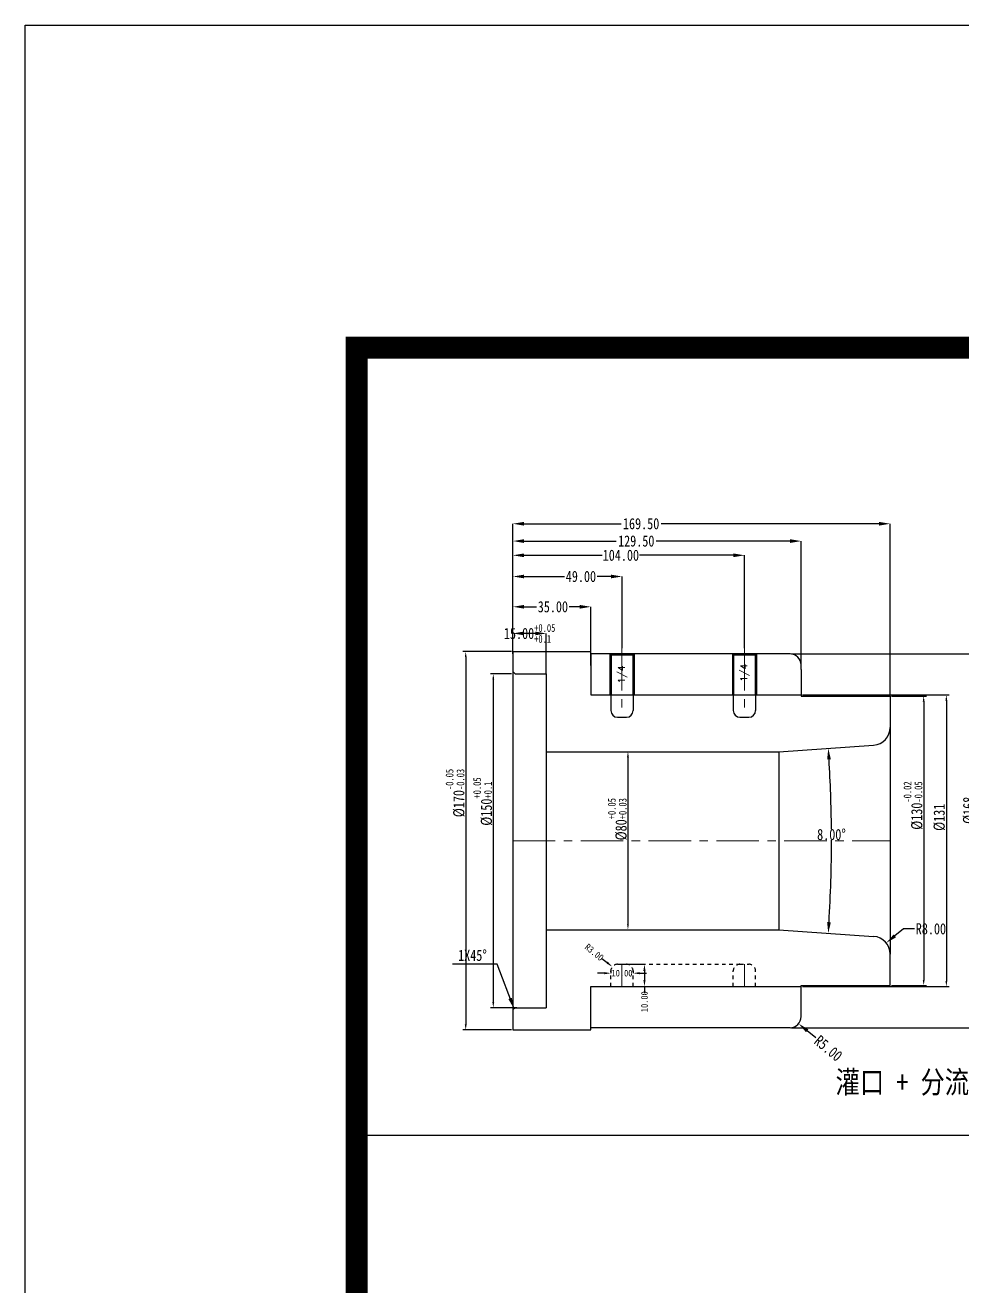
# Model space of a CAD drawing. Header units: millimetres. Extents: x -1952 to 2045, y -2724 to -1591.
# Drawn here: x -1952 to -1531, y -2157 to -1591 of the extents above; entities that cross this region are included whole.
import ezdxf
from ezdxf.enums import TextEntityAlignment as Align

# ---------------------------------------------------------------- set-up
doc = ezdxf.new("R2010")
doc.units = ezdxf.units.MM
doc.header["$LTSCALE"] = 16.335
doc.header["$PDMODE"] = 3
doc.header["$PDSIZE"] = 0.3125
doc.linetypes.add('CENTER', pattern=[0.6, 0.375, -0.075, 0.075, -0.075])
doc.linetypes.add('HIDDEN', pattern=[0.2, 0.1, -0.1])
doc.layers.get('0').update_dxf_attribs({"linetype": 'CONTINUOUS'})
doc.layers.get('Defpoints').update_dxf_attribs({"linetype": 'CONTINUOUS'})
doc.layers.add('DEFAULT_2', color=8, linetype='HIDDEN')
doc.layers.add('moldbase', color=7, linetype='CONTINUOUS', lineweight=20)
doc.layers.add('screw', color=33, linetype='CONTINUOUS', lineweight=13)
doc.styles.get("Standard").update_dxf_attribs({"font": 'txt', "width": 0.8})
doc.styles.add('TXT', font='txt.shx', dxfattribs={"bigfont": 'gbcbig.shx'})
doc.dimstyles.new('ISO-25', dxfattribs={"dimtxt": 2.5, "dimasz": 2.5, "dimexe": 1.25, "dimexo": 0.625, "dimtad": 1, "dimtxsty": 'Standard', "dimcen": 2.5, "dimadec": 0, "dimazin": 0, "dimtfac": 1, "dimtmove": 0, "dimatfit": 3, "dimfxl": 0, "dimarcsym": 0})
doc.dimstyles.get("Standard").update_dxf_attribs({"dimtxt": 0.15625, "dimasz": 0.1875, "dimexe": 0.125, "dimexo": 0.0625, "dimtad": 0, "dimtih": 1, "dimtoh": 1, "dimdsep": 46, "dimtxsty": 'Standard', "dimcen": 0.09, "dimadec": 0, "dimazin": 0, "dimtp": 0.01, "dimtm": 0.01, "dimtfac": 1, "dimtofl": 0, "dimtmove": 0, "dimatfit": 3, "dimfxl": 0, "dimtolj": 1, "dimarcsym": 0})
doc.dimstyles.new('STANDARD$0', dxfattribs={"dimscale": 2, "dimtxt": 3, "dimasz": 3, "dimexe": 1.25, "dimexo": 0.625, "dimgap": 0.5, "dimtad": 0, "dimdsep": 46, "dimlunit": 6, "dimtxsty": 'Standard', "dimblk": 'CLOSEDBLANK', "dimcen": 0, "dimclrt": 2, "dimazin": 2, "dimtfac": 2, "dimtmove": 1, "dimatfit": 3, "dimfxl": 0, "dimtolj": 1, "dimtzin": 0, "dimarcsym": 0})

# ---------------------------------------------------------------- blocks, each defined once
blk = doc.blocks.new('*D31')
at = {"color": 0, "lineweight": -2, "transparency": 16777216}
for p, q in [((-1562.67, -1892.54), (-1547.01, -1892.54)), ((-1548.26, -1895.04), (-1548.26, -2020.04)), ((-1562.67, -2022.54), (-1547.01, -2022.54))]:
    blk.add_line(p, q, dxfattribs=at)
at = {"color": 0, "transparency": 16777216}
for points in [[(-1548.68, -1895.04), (-1547.84, -1895.04), (-1548.26, -1892.54)], [(-1548.68, -2020.04), (-1547.84, -2020.04), (-1548.26, -2022.54)]]:
    blk.add_solid(points, dxfattribs=at)
at = {"layer": 'Defpoints', "color": 0, "transparency": 16777216}
for p in [(-1563.29, -1892.54), (-1563.29, -2022.54), (-1548.26, -2022.54)]:
    blk.add_point(p, dxfattribs=at)
at = {"color": 0, "lineweight": 0, "transparency": 16777216, "insert": (-1552.97, -1941.73), "char_height": 5, "attachment_point": 5, "rotation": 90}
blk.add_mtext('%%C130{\\H0.7x;\\S-0.02^ -0.05;}', dxfattribs=at)
blk = doc.blocks.new('*D32')
at = {"color": 0, "lineweight": -2, "transparency": 16777216}
for p, q in [((-1701.07, -1917.54), (-1679.87, -1917.54)), ((-1681.12, -1920.04), (-1681.12, -1995.04)), ((-1701.07, -1997.54), (-1679.87, -1997.54))]:
    blk.add_line(p, q, dxfattribs=at)
at = {"color": 0, "transparency": 16777216}
for points in [[(-1681.53, -1920.04), (-1680.7, -1920.04), (-1681.12, -1917.54)], [(-1681.53, -1995.04), (-1680.7, -1995.04), (-1681.12, -1997.54)]]:
    blk.add_solid(points, dxfattribs=at)
at = {"layer": 'Defpoints', "color": 0, "transparency": 16777216}
for p in [(-1701.69, -1917.54), (-1701.69, -1997.54), (-1681.12, -1997.54)]:
    blk.add_point(p, dxfattribs=at)
at = {"color": 0, "lineweight": 0, "transparency": 16777216, "insert": (-1685.82, -1947.86), "char_height": 5, "attachment_point": 5, "rotation": 90}
blk.add_mtext('%%C80{\\H0.7x;\\S+0.05^ +0.03;}', dxfattribs=at)
blk = doc.blocks.new('*D52')
at = {"color": 4, "lineweight": -2, "transparency": 16777216}
for start, end in [(0.50798, 3.51904), (356.48096, 0.02702)]:
    blk.add_arc((-2185.32, -1957.54), 595.65, start, end, dxfattribs=at)
at = {"color": 4, "transparency": 16777216}
for points in [[(-1591.63, -1921.03), (-1589.96, -1920.92), (-1591.12, -1915.99)], [(-1589.96, -1994.16), (-1591.63, -1994.05), (-1591.12, -1999.09)]]:
    blk.add_solid(points, dxfattribs=at)
at = {"layer": 'Defpoints', "color": 0, "transparency": 16777216}
for p in [(-1613.29, -1917.54), (-1570.74, -1914.56), (-1589.83, -1971.4), (-1613.29, -1997.54), (-1570.74, -2000.52)]:
    blk.add_point(p, dxfattribs=at)
at = {"color": 6, "transparency": 16777216, "insert": (-1589.68, -1954.76), "char_height": 5, "attachment_point": 5}
blk.add_mtext('\\A1;8.00\\M+5A1E3', dxfattribs=at)
blk = doc.blocks.new('*D33')
at = {"color": 4, "lineweight": -2, "transparency": 16777216}
for p, q in [((-1732.79, -1873.54), (-1732.79, -1852.41)), ((-1727.79, -1852.41), (-1722.19, -1852.41)), ((-1702.79, -1852.41), (-1707.52, -1852.41)), ((-1697.79, -1878.74), (-1697.79, -1852.41))]:
    blk.add_line(p, q, dxfattribs=at)
at = {"color": 4, "transparency": 16777216}
for points in [[(-1727.79, -1851.58), (-1727.79, -1853.24), (-1732.79, -1852.41)], [(-1702.79, -1851.58), (-1702.79, -1853.24), (-1697.79, -1852.41)]]:
    blk.add_solid(points, dxfattribs=at)
at = {"layer": 'Defpoints', "color": 0, "transparency": 16777216}
for p in [(-1697.79, -1852.41), (-1732.79, -1873.54), (-1697.79, -1878.74)]:
    blk.add_point(p, dxfattribs=at)
at = {"color": 6, "transparency": 16777216, "insert": (-1714.85, -1852.41), "char_height": 5, "attachment_point": 5}
blk.add_mtext('\\A1;35.00', dxfattribs=at)
blk = doc.blocks.new('*D53')
at = {"color": 4, "lineweight": -2, "transparency": 16777216}
for p, q in [((-1732.79, -1873.54), (-1732.79, -1838.8)), ((-1727.79, -1838.8), (-1709.58, -1838.8)), ((-1688.79, -1838.8), (-1694.91, -1838.8)), ((-1683.79, -1871.04), (-1683.79, -1838.8))]:
    blk.add_line(p, q, dxfattribs=at)
at = {"color": 4, "transparency": 16777216}
for points in [[(-1727.79, -1837.97), (-1727.79, -1839.64), (-1732.79, -1838.8)], [(-1688.79, -1837.97), (-1688.79, -1839.64), (-1683.79, -1838.8)]]:
    blk.add_solid(points, dxfattribs=at)
at = {"layer": 'Defpoints', "color": 0, "transparency": 16777216}
for p in [(-1683.79, -1838.8), (-1732.79, -1873.54), (-1683.79, -1871.04)]:
    blk.add_point(p, dxfattribs=at)
at = {"color": 6, "transparency": 16777216, "insert": (-1702.24, -1838.8), "char_height": 5, "attachment_point": 5}
blk.add_mtext('\\A1;49.00', dxfattribs=at)
blk = doc.blocks.new('*D54')
at = {"color": 4, "lineweight": -2, "transparency": 16777216}
for p, q in [((-1732.79, -1873.54), (-1732.79, -1829.28)), ((-1727.79, -1829.28), (-1692.63, -1829.28)), ((-1633.79, -1829.28), (-1675.96, -1829.28)), ((-1628.79, -1871.04), (-1628.79, -1829.28))]:
    blk.add_line(p, q, dxfattribs=at)
at = {"color": 4, "transparency": 16777216}
for points in [[(-1727.79, -1828.45), (-1727.79, -1830.12), (-1732.79, -1829.28)], [(-1633.79, -1828.45), (-1633.79, -1830.12), (-1628.79, -1829.28)]]:
    blk.add_solid(points, dxfattribs=at)
at = {"layer": 'Defpoints', "color": 0, "transparency": 16777216}
for p in [(-1628.79, -1829.28), (-1732.79, -1873.54), (-1628.79, -1871.04)]:
    blk.add_point(p, dxfattribs=at)
at = {"color": 6, "transparency": 16777216, "insert": (-1684.3, -1829.28), "char_height": 5, "attachment_point": 5}
blk.add_mtext('\\A1;104.00', dxfattribs=at)
blk = doc.blocks.new('*D55')
at = {"color": 4, "lineweight": -2, "transparency": 16777216}
for p, q in [((-1732.79, -1873.54), (-1732.79, -1822.88)), ((-1727.79, -1822.88), (-1686.39, -1822.88)), ((-1608.29, -1822.88), (-1668.39, -1822.88)), ((-1603.29, -1880.54), (-1603.29, -1822.88))]:
    blk.add_line(p, q, dxfattribs=at)
at = {"color": 4, "transparency": 16777216}
for points in [[(-1727.79, -1822.05), (-1727.79, -1823.72), (-1732.79, -1822.88)], [(-1608.29, -1822.05), (-1608.29, -1823.72), (-1603.29, -1822.88)]]:
    blk.add_solid(points, dxfattribs=at)
at = {"layer": 'Defpoints', "color": 0, "transparency": 16777216}
for p in [(-1603.29, -1822.88), (-1732.79, -1873.54), (-1603.29, -1880.54)]:
    blk.add_point(p, dxfattribs=at)
at = {"color": 6, "transparency": 16777216, "insert": (-1677.39, -1822.88), "char_height": 5, "attachment_point": 5}
blk.add_mtext('\\A1;129.50', dxfattribs=at)
blk = doc.blocks.new('*D34')
at = {"color": 4, "lineweight": -2, "transparency": 16777216}
for p, q in [((-1732.79, -1873.54), (-1732.79, -1815.1)), ((-1727.79, -1815.1), (-1684.2, -1815.1)), ((-1568.29, -1815.1), (-1666.2, -1815.1)), ((-1563.29, -1892.54), (-1563.29, -1815.1))]:
    blk.add_line(p, q, dxfattribs=at)
at = {"color": 4, "transparency": 16777216}
for points in [[(-1727.79, -1814.27), (-1727.79, -1815.93), (-1732.79, -1815.1)], [(-1568.29, -1814.27), (-1568.29, -1815.93), (-1563.29, -1815.1)]]:
    blk.add_solid(points, dxfattribs=at)
at = {"layer": 'Defpoints', "color": 0, "transparency": 16777216}
for p in [(-1563.29, -1815.1), (-1732.79, -1873.54), (-1563.29, -1892.54)]:
    blk.add_point(p, dxfattribs=at)
at = {"color": 6, "transparency": 16777216, "insert": (-1675.2, -1815.1), "char_height": 5, "attachment_point": 5}
blk.add_mtext('\\A1;169.50', dxfattribs=at)
blk = doc.blocks.new('*D45')
at = {"color": 0, "lineweight": -2, "transparency": 16777216}
for p, q in [((-1733.42, -1872.54), (-1755.25, -1872.54)), ((-1754, -1875.04), (-1754, -2040.04)), ((-1733.42, -2042.54), (-1755.25, -2042.54))]:
    blk.add_line(p, q, dxfattribs=at)
at = {"color": 0, "transparency": 16777216}
for points in [[(-1754.42, -1875.04), (-1753.59, -1875.04), (-1754, -1872.54)], [(-1754.42, -2040.04), (-1753.59, -2040.04), (-1754, -2042.54)]]:
    blk.add_solid(points, dxfattribs=at)
at = {"layer": 'Defpoints', "color": 0, "transparency": 16777216}
for p in [(-1732.79, -1872.54), (-1754, -2042.54), (-1732.79, -2042.54)]:
    blk.add_point(p, dxfattribs=at)
at = {"color": 0, "lineweight": 0, "transparency": 16777216, "insert": (-1758.71, -1936.09), "char_height": 5, "attachment_point": 5, "rotation": 90}
blk.add_mtext('%%C170{\\H0.7x;\\S-0.05^ -0.03;}', dxfattribs=at)
blk = doc.blocks.new('*D46')
at = {"color": 3, "linetype": 'Continuous', "lineweight": -2, "transparency": 16777216}
for p, q in [((-1688.79, -2016.04), (-1688.79, -2017.04)), ((-1678.79, -2016.04), (-1678.79, -2017.04)), ((-1691.79, -2017.04), (-1694.79, -2017.04)), ((-1675.79, -2017.04), (-1672.79, -2017.04))]:
    blk.add_line(p, q, dxfattribs=at)
at = {"color": 3, "transparency": 16777216}
for points in [[(-1691.79, -2016.54), (-1691.79, -2017.54), (-1688.79, -2017.04)], [(-1675.79, -2016.54), (-1675.79, -2017.54), (-1678.79, -2017.04)]]:
    blk.add_solid(points, dxfattribs=at)
at = {"layer": 'Defpoints', "color": 0, "transparency": 16777216}
for p in [(-1688.79, -2016.04), (-1678.79, -2016.04), (-1688.79, -2017.04)]:
    blk.add_point(p, dxfattribs=at)
at = {"color": 6, "transparency": 16777216, "insert": (-1683.79, -2017.04), "char_height": 3, "attachment_point": 5}
blk.add_mtext('\\A1;10.00', dxfattribs=at)
blk = doc.blocks.new('*D69')
at = {"color": 3, "linetype": 'Continuous', "lineweight": -2, "transparency": 16777216}
for p, q in [((-1685.02, -2013.04), (-1673.7, -2013.04)), ((-1673.7, -2016.04), (-1673.7, -2020.04)), ((-1685.02, -2023.04), (-1673.7, -2023.04)), ((-1673.7, -2023.04), (-1673.7, -2026.04))]:
    blk.add_line(p, q, dxfattribs=at)
at = {"color": 3, "transparency": 16777216}
for points in [[(-1674.2, -2016.04), (-1673.2, -2016.04), (-1673.7, -2013.04)], [(-1674.2, -2020.04), (-1673.2, -2020.04), (-1673.7, -2023.04)]]:
    blk.add_solid(points, dxfattribs=at)
at = {"layer": 'Defpoints', "color": 0, "transparency": 16777216}
for p in [(-1685.02, -2013.04), (-1685.02, -2023.04), (-1673.7, -2023.04)]:
    blk.add_point(p, dxfattribs=at)
at = {"color": 6, "transparency": 16777216, "insert": (-1673.7, -2029.84), "char_height": 3, "attachment_point": 5, "rotation": 90}
blk.add_mtext('\\A1;10.00', dxfattribs=at)
blk = doc.blocks.new('*D70')
at = {"color": 3, "linetype": 'Continuous', "lineweight": -2, "transparency": 16777216}
blk.add_line((-1692.81, -2010.4), (-1690.47, -2012.28), dxfattribs=at)
at = {"color": 3, "transparency": 16777216}
blk.add_solid([(-1690.15, -2011.89), (-1690.78, -2012.67), (-1688.13, -2014.16)], dxfattribs=at)
at = {"layer": 'Defpoints', "color": 0, "transparency": 16777216}
for p in [(-1688.13, -2014.16), (-1685.79, -2016.04)]:
    blk.add_point(p, dxfattribs=at)
at = {"color": 6, "transparency": 16777216, "insert": (-1696.23, -2007.64), "char_height": 3, "attachment_point": 5, "rotation": 321.1797}
blk.add_mtext('\\A1;R3.00', dxfattribs=at)
blk = doc.blocks.new('*D71')
at = {"color": 0, "lineweight": -2, "transparency": 16777216}
for p, q in [((-1607.67, -1873.54), (-1523.62, -1873.54)), ((-1524.87, -1876.04), (-1524.87, -2039.04)), ((-1607.67, -2041.54), (-1523.62, -2041.54))]:
    blk.add_line(p, q, dxfattribs=at)
at = {"color": 0, "transparency": 16777216}
for points in [[(-1525.29, -1876.04), (-1524.45, -1876.04), (-1524.87, -1873.54)], [(-1525.29, -2039.04), (-1524.45, -2039.04), (-1524.87, -2041.54)]]:
    blk.add_solid(points, dxfattribs=at)
at = {"layer": 'Defpoints', "color": 0, "transparency": 16777216}
for p in [(-1608.29, -1873.54), (-1608.29, -2041.54), (-1524.87, -2041.54)]:
    blk.add_point(p, dxfattribs=at)
at = {"color": 0, "lineweight": 0, "transparency": 16777216, "insert": (-1528, -1943.88), "char_height": 5, "attachment_point": 5, "rotation": 90}
blk.add_mtext('%%c168', dxfattribs=at)
blk = doc.blocks.new('*D47')
at = {"color": 0, "lineweight": -2, "transparency": 16777216}
for p, q in [((-1733.42, -1882.54), (-1742.87, -1882.54)), ((-1741.62, -1885.04), (-1741.62, -2030.04)), ((-1731.05, -2032.54), (-1742.87, -2032.54))]:
    blk.add_line(p, q, dxfattribs=at)
at = {"color": 0, "transparency": 16777216}
for points in [[(-1742.03, -1885.04), (-1741.2, -1885.04), (-1741.62, -1882.54)], [(-1742.03, -2030.04), (-1741.2, -2030.04), (-1741.62, -2032.54)]]:
    blk.add_solid(points, dxfattribs=at)
at = {"layer": 'Defpoints', "color": 0, "transparency": 16777216}
for p in [(-1732.79, -1882.54), (-1741.62, -2032.54), (-1730.43, -2032.54)]:
    blk.add_point(p, dxfattribs=at)
at = {"color": 0, "lineweight": 0, "transparency": 16777216, "insert": (-1746.32, -1939.92), "char_height": 5, "attachment_point": 5, "rotation": 90}
blk.add_mtext('%%C150{\\H0.7x;\\S+0.05^ +0.1;}', dxfattribs=at)
blk = doc.blocks.new('*D72')
at = {"color": 0, "lineweight": -2, "transparency": 16777216}
for p, q in [((-1602.67, -1892.04), (-1536.83, -1892.04)), ((-1538.08, -1894.54), (-1538.08, -2020.54)), ((-1602.67, -2023.04), (-1536.83, -2023.04))]:
    blk.add_line(p, q, dxfattribs=at)
at = {"color": 0, "transparency": 16777216}
for points in [[(-1538.49, -1894.54), (-1537.66, -1894.54), (-1538.08, -1892.04)], [(-1538.49, -2020.54), (-1537.66, -2020.54), (-1538.08, -2023.04)]]:
    blk.add_solid(points, dxfattribs=at)
at = {"layer": 'Defpoints', "color": 0, "transparency": 16777216}
for p in [(-1603.29, -1892.04), (-1603.29, -2023.04), (-1538.08, -2023.04)]:
    blk.add_point(p, dxfattribs=at)
at = {"color": 0, "lineweight": 0, "transparency": 16777216, "insert": (-1541.2, -1946.98), "char_height": 5, "attachment_point": 5, "rotation": 90}
blk.add_mtext('%%c131', dxfattribs=at)
blk = doc.blocks.new('*D73')
at = {"color": 4, "lineweight": -2, "transparency": 16777216}
blk.add_line((-1596.74, -2046.11), (-1600.59, -2042.92), dxfattribs=at)
at = {"color": 4, "transparency": 16777216}
blk.add_solid([(-1600.06, -2042.28), (-1601.12, -2043.56), (-1604.44, -2039.73)], dxfattribs=at)
at = {"layer": 'Defpoints', "color": 0, "transparency": 16777216}
for p in [(-1608.29, -2036.54), (-1604.44, -2039.73)]:
    blk.add_point(p, dxfattribs=at)
at = {"color": 6, "transparency": 16777216, "insert": (-1591.1, -2050.79), "char_height": 5, "attachment_point": 5, "rotation": 320.3552}
blk.add_mtext('\\A1;R5.00', dxfattribs=at)
blk = doc.blocks.new('*D74')
at = {"color": 4, "lineweight": -2, "transparency": 16777216}
for p, q in [((-1732.79, -1869.55), (-1732.79, -1864.38)), ((-1722.79, -1864.38), (-1727.79, -1864.38)), ((-1717.79, -1882.54), (-1717.79, -1864.38))]:
    blk.add_line(p, q, dxfattribs=at)
at = {"color": 4, "transparency": 16777216}
for points in [[(-1727.79, -1863.54), (-1727.79, -1865.21), (-1732.79, -1864.38)], [(-1722.79, -1863.54), (-1722.79, -1865.21), (-1717.79, -1864.38)]]:
    blk.add_solid(points, dxfattribs=at)
at = {"layer": 'Defpoints', "color": 0, "transparency": 16777216}
for p in [(-1732.79, -1864.38), (-1732.79, -1869.55), (-1717.79, -1882.54)]:
    blk.add_point(p, dxfattribs=at)
at = {"color": 6, "transparency": 16777216, "insert": (-1725.29, -1864.38), "char_height": 5, "attachment_point": 5}
blk.add_mtext('\\A1;15.00{\\H0.7x;\\S+0.05^ +0.1;}', dxfattribs=at)
blk = doc.blocks.new('*D76')
at = {"color": 4, "lineweight": -2, "transparency": 16777216}
for p, q in [((-1557.35, -1997.12), (-1561.22, -2000.28)), ((-1552.35, -1997.12), (-1557.35, -1997.12))]:
    blk.add_line(p, q, dxfattribs=at)
at = {"color": 4, "transparency": 16777216}
blk.add_solid([(-1561.75, -1999.63), (-1560.69, -2000.92), (-1565.09, -2003.44)], dxfattribs=at)
at = {"layer": 'Defpoints', "color": 0, "transparency": 16777216}
for p in [(-1565.09, -2003.44), (-1571.29, -2008.5)]:
    blk.add_point(p, dxfattribs=at)
at = {"color": 6, "transparency": 16777216, "insert": (-1545.01, -1997.12), "char_height": 5, "attachment_point": 5}
blk.add_mtext('\\A1;R8.00', dxfattribs=at)

msp = doc.modelspace()

# ---------------------------------------------------------------- linework, layer by layer
for p, q in [((-1732.793, -1872.539), (-1697.793, -1872.539)), ((-1732.793, -1872.539), (-1732.793, -2042.539)), ((-1697.793, -1873.539), (-1697.793, -1892.039)), ((-1608.293, -1873.539), (-1697.793, -1873.539)), ((-1689.193, -1873.539), (-1689.193, -1892.039)), ((-1689.193, -1873.539), (-1688.693, -1874.039)), ((-1688.693, -1874.039), (-1688.693, -1892.039)), ((-1688.693, -1874.039), (-1678.893, -1874.039)), ((-1678.393, -1873.539), (-1678.893, -1874.039)), ((-1678.893, -1874.039), (-1678.893, -1892.039)), ((-1678.393, -1873.539), (-1678.393, -1892.039)), ((-1634.193, -1873.539), (-1634.193, -1892.039)), ((-1634.193, -1873.539), (-1633.693, -1874.039)), ((-1633.693, -1874.039), (-1633.693, -1892.039)), ((-1633.693, -1874.039), (-1623.893, -1874.039)), ((-1623.393, -1873.539), (-1623.893, -1874.039)), ((-1623.893, -1874.039), (-1623.893, -1892.039)), ((-1623.393, -1873.539), (-1623.393, -1892.039)), ((-1731.793, -1882.539), (-1732.793, -1881.539)), ((-1731.793, -1882.539), (-1717.793, -1882.539)), ((-1717.793, -1882.539), (-1717.793, -2032.539)), ((-1603.293, -1880.539), (-1603.293, -1892.539)), ((-1697.793, -1892.039), (-1603.293, -1892.039)), ((-1688.793, -1892.039), (-1688.793, -1899.039)), ((-1678.793, -1892.039), (-1678.793, -1899.039)), ((-1633.793, -1892.039), (-1633.793, -1899.039)), ((-1623.793, -1892.039), (-1623.793, -1899.039)), ((-1603.293, -1892.539), (-1563.293, -1892.539)), ((-1563.293, -1892.539), (-1563.293, -1906.583)), ((-1685.793, -1902.039), (-1681.793, -1902.039)), ((-1630.793, -1902.039), (-1626.793, -1902.039)), ((-1563.293, -1906.583), (-1563.293, -2008.496)), ((-1717.793, -1917.539), (-1613.293, -1917.539)), ((-1613.293, -1917.539), (-1570.735, -1914.563)), ((-1613.293, -1917.539), (-1613.293, -1997.539)), ((-1717.793, -1997.539), (-1613.293, -1997.539)), ((-1613.293, -1997.539), (-1570.735, -2000.515)), ((-1563.293, -2022.539), (-1563.293, -2008.496)), ((-1697.793, -2023.039), (-1603.293, -2023.039)), ((-1697.793, -2042.539), (-1697.793, -2023.039)), ((-1603.293, -2022.539), (-1563.293, -2022.539)), ((-1603.293, -2036.539), (-1603.293, -2022.539)), ((-1731.793, -2032.539), (-1732.793, -2033.539)), ((-1731.793, -2032.539), (-1717.793, -2032.539)), ((-1732.793, -2042.539), (-1697.793, -2042.539)), ((-1608.293, -2041.539), (-1697.793, -2041.539)), ((-1802.991, -2089.855), (-834.333, -2089.855))]:
    msp.add_line(p, q)
msp.add_lwpolyline([(-1951.9, -1591.097), (2044.667, -1591.097), (2044.667, -2723.897), (-1951.9, -2723.897)], close=True)
at = {"const_width": 10}
msp.add_lwpolyline([(-834.333, -2552.434), (-1802.991, -2552.434), (-1802.991, -1735.974), (-834.333, -1735.974)], close=True, dxfattribs=at)
for centre, radius, start, end in [((-1608.293, -1878.539), 5, 0, 90), ((-1685.793, -1899.039), 3, 180, 270), ((-1681.793, -1899.039), 3, 270, 0), ((-1630.793, -1899.039), 3, 180, 270), ((-1626.793, -1899.039), 3, 270, 0), ((-1571.293, -1906.583), 8, 274, 0), ((-1571.293, -2008.496), 8, 0, 86), ((-1608.293, -2036.539), 5, 270, 0)]:
    msp.add_arc(centre, radius, start, end)
at = {"layer": 'DEFAULT_2', "color": 8, "linetype": 'HIDDEN'}
for p, q in [((-1688.793, -2023.039), (-1688.793, -2016.039)), ((-1685.793, -2013.039), (-1681.793, -2013.039)), ((-1678.793, -2023.039), (-1678.793, -2016.039)), ((-1674.793, -2013.039), (-1630.793, -2013.039)), ((-1633.793, -2023.039), (-1633.793, -2016.039)), ((-1630.793, -2013.039), (-1626.793, -2013.039)), ((-1623.793, -2023.039), (-1623.793, -2016.039))]:
    msp.add_line(p, q, dxfattribs=at)
for centre, start, end in [((-1685.793, -2016.039), 90, 180), ((-1681.793, -2016.039), 0, 90), ((-1630.793, -2016.039), 90, 180), ((-1626.793, -2016.039), 0, 90)]:
    msp.add_arc(centre, 3, start, end, dxfattribs=at)
at = {"layer": 'moldbase', "color": 1, "linetype": 'CENTER', "ltscale": 3.109887}
for p, q in [((-1683.793, -1871.039), (-1683.793, -1901.039)), ((-1628.793, -1871.039), (-1628.793, -1901.039)), ((-1732.793, -1957.539), (-1563.293, -1957.539)), ((-1683.793, -2023.039), (-1683.793, -2013.039)), ((-1628.793, -2023.039), (-1628.793, -2013.039))]:
    msp.add_line(p, q, dxfattribs=at)

# ---------------------------------------------------------------- texts
at = {"color": 6, "insert": (-1757.423, -2006.515), "char_height": 5, "width": 18.00079, "attachment_point": 1}
msp.add_mtext('{\\fSimSun|b0|i0|c134|p2;1X45%%D}', dxfattribs=at)
at = {"insert": (-1593.281, -2060.975), "char_height": 10, "width": 184.05419, "attachment_point": 1}
msp.add_mtext('{\\fSimSun|b0|i0|c134|p2; 灌口 + 分流锥车床图 (1套）}', dxfattribs=at)
at = {"layer": 'screw', "color": 222, "linetype": 'HIDDEN', "ltscale": 0.746373, "style": 'TXT'}
for p in [(-1683.793, -1882.835), (-1628.793, -1882.052)]:
    msp.add_text('1/4', height=3, rotation=90, dxfattribs=at).set_placement(p, align=Align.MIDDLE)

# ---------------------------------------------------------------- dimensions: what is measured, and where the dimension line sits
for base, p1, p2, dimstyle, override, picture, middle in [((-1563.293, -1815.101), (-1732.793, -1873.539), (-1563.293, -1892.539), 'Standard', {"dimtxt": 5, "dimasz": 5, "dimexe": 0, "dimexo": 0, "dimgap": 0, "dimtad": 0, "dimzin": 0, "dimcen": 0, "dimclrd": 4, "dimclre": 4, "dimclrt": 6, "dimadec": 2, "dimtol": 0, "dimfxl": 1.25, "dimtzin": 0}, '*D34', (-1675.198, -1815.101)), ((-1603.293, -1822.883), (-1732.793, -1873.539), (-1603.293, -1880.539), 'Standard', {"dimtxt": 5, "dimasz": 5, "dimexe": 0, "dimexo": 0, "dimgap": 0, "dimtad": 0, "dimzin": 0, "dimcen": 0, "dimclrd": 4, "dimclre": 4, "dimclrt": 6, "dimadec": 2, "dimtol": 0, "dimfxl": 1.25, "dimtzin": 0}, '*D55', (-1677.39, -1822.883)), ((-1628.793, -1829.284), (-1732.793, -1873.539), (-1628.793, -1871.039), 'Standard', {"dimtxt": 5, "dimasz": 5, "dimexe": 0, "dimexo": 0, "dimgap": 0, "dimtad": 0, "dimzin": 0, "dimcen": 0, "dimclrd": 4, "dimclre": 4, "dimclrt": 6, "dimadec": 2, "dimtol": 0, "dimfxl": 1.25, "dimtzin": 0}, '*D54', (-1684.297, -1829.284)), ((-1683.793, -1838.804), (-1732.793, -1873.539), (-1683.793, -1871.039), 'Standard', {"dimtxt": 5, "dimasz": 5, "dimexe": 0, "dimexo": 0, "dimgap": 0, "dimtad": 0, "dimzin": 0, "dimcen": 0, "dimclrd": 4, "dimclre": 4, "dimclrt": 6, "dimadec": 2, "dimtol": 0, "dimfxl": 1.25, "dimtzin": 0}, '*D53', (-1702.244, -1838.804)), ((-1697.793, -1852.411), (-1732.793, -1873.539), (-1697.793, -1878.737), 'Standard', {"dimtxt": 5, "dimasz": 5, "dimexe": 0, "dimexo": 0, "dimgap": 0, "dimtad": 0, "dimzin": 0, "dimcen": 0, "dimclrd": 4, "dimclre": 4, "dimclrt": 6, "dimadec": 2, "dimtol": 0, "dimfxl": 1.25, "dimtzin": 0}, '*D33', (-1714.853, -1852.411)), ((-1688.793, -2017.039), (-1678.793, -2016.039), (-1688.793, -2016.039), 'STANDARD$0', {"dimscale": 1, "dimexe": 0, "dimexo": 0, "dimgap": 0, "dimzin": 0, "dimlunit": 2, "dimclrd": 3, "dimclre": 3, "dimclrt": 6, "dimazin": 0, "dimtfac": 1, "dimtofl": 0, "dimtmove": 0, "dimfxl": 1.25, "dimarcsym": 1}, '*D46', (-1683.793, -2017.039))]:
    dim = msp.add_linear_dim(base=base, p1=p1, p2=p2, dimstyle=dimstyle, override=override)
    dim.commit()
    dim.dimension.update_dxf_attribs({"geometry": picture, "text_midpoint": middle, "dimtype": 160})
dim = msp.add_linear_dim(base=(-1732.793, -1864.377), p1=(-1717.793, -1882.539), p2=(-1732.793, -1869.552), text='<>{\\H0.7x;\\S+0.05^ +0.1;}', dimstyle='STANDARD$0', override={"dimscale": 1, "dimtxt": 5, "dimasz": 5, "dimexe": 0, "dimexo": 0, "dimgap": 0, "dimtih": 1, "dimtoh": 1, "dimzin": 0, "dimlunit": 2, "dimclrd": 4, "dimclre": 4, "dimclrt": 6, "dimazin": 0, "dimtp": 0.01, "dimtm": 0.01, "dimtfac": 1, "dimtofl": 0, "dimtmove": 0, "dimfxl": 1.25})
dim.commit()
dim.dimension.update_dxf_attribs({"geometry": '*D74', "text_midpoint": (-1725.293, -1864.377), "dimtype": 160})
at = {"color": 6, "lineweight": 0}
for base, p1, p2, text, picture, middle in [((-1754.004, -2042.539), (-1732.793, -1872.539), (-1732.793, -2042.539), '%%C<>{\\H0.7x;\\S-0.05^ -0.03;}', '*D45', (-1754.004, -1936.092)), ((-1524.871, -2041.539), (-1608.293, -1873.539), (-1608.293, -2041.539), '%%c<>', '*D71', (-1524.871, -1943.879)), ((-1741.616, -2032.539), (-1732.793, -1882.539), (-1730.428, -2032.539), '%%C<>{\\H0.7x;\\S+0.05^ +0.1;}', '*D47', (-1741.616, -1939.916)), ((-1538.078, -2023.039), (-1603.293, -1892.039), (-1603.293, -2023.039), '%%c<>', '*D72', (-1538.078, -1946.976)), ((-1548.259, -2022.539), (-1563.293, -1892.539), (-1563.293, -2022.539), '%%C<>{\\H0.7x;\\S-0.02^ -0.05;}', '*D31', (-1548.259, -1941.729)), ((-1681.117, -1997.539), (-1701.694, -1917.539), (-1701.694, -1997.539), '%%C<>{\\H0.7x;\\S+0.05^ +0.03;}', '*D32', (-1681.117, -1947.86))]:
    dim = msp.add_linear_dim(base=base, p1=p1, p2=p2, angle=90, text=text, dimstyle='ISO-25', override={"dimtxt": 5}, dxfattribs=at)
    dim.commit()
    dim.dimension.update_dxf_attribs({"geometry": picture, "text_midpoint": middle, "dimtype": 160})
dim = msp.add_angular_dim_2l(base=(-1589.834, -1971.399), line1=((-1613.293, -1997.539), (-1570.735, -2000.515)), line2=((-1613.293, -1917.539), (-1570.735, -1914.563)), dimstyle='Standard', override={"dimtxt": 5, "dimasz": 5, "dimexe": 0, "dimexo": 0, "dimgap": 0, "dimtad": 0, "dimzin": 0, "dimcen": 0, "dimclrd": 4, "dimclre": 4, "dimclrt": 6, "dimadec": 2, "dimtol": 0, "dimfxl": 1.25, "dimtzin": 0})
dim.commit()
dim.dimension.update_dxf_attribs({"geometry": '*D52', "text_midpoint": (-1589.679, -1954.759), "dimtype": 162})
for center, mpoint, override, picture, middle in [((-1571.293, -2008.496), (-1565.094, -2003.439), {"dimtxt": 5, "dimasz": 5, "dimexe": 0, "dimexo": 0, "dimgap": 0, "dimzin": 0, "dimcen": 0, "dimclrd": 4, "dimclre": 4, "dimclrt": 6, "dimadec": 2, "dimfxl": 1.25, "dimtzin": 0}, '*D76', (-1545.012, -1997.118)), ((-1685.793, -2016.039), (-1688.131, -2014.159), {"dimtxt": 3, "dimasz": 3, "dimexe": 0, "dimexo": 0, "dimgap": 0, "dimtih": 0, "dimtoh": 0, "dimzin": 0, "dimcen": 0, "dimclrd": 3, "dimclre": 3, "dimclrt": 6, "dimadec": 2, "dimtp": 0, "dimtm": 0, "dimfxl": 1.25, "dimtzin": 0, "dimarcsym": 1}, '*D70', (-1696.233, -2007.639)), ((-1608.293, -2036.539), (-1604.443, -2039.73), {"dimtxt": 5, "dimasz": 5, "dimexe": 0, "dimexo": 0, "dimgap": 0, "dimtih": 0, "dimtoh": 0, "dimzin": 0, "dimcen": 0, "dimclrd": 4, "dimclre": 4, "dimclrt": 6, "dimadec": 2, "dimtp": 0, "dimtm": 0, "dimtzin": 0}, '*D73', (-1591.096, -2050.789))]:
    dim = msp.add_radius_dim(center=center, mpoint=mpoint, dimstyle='Standard', override=override)
    dim.commit()
    dim.dimension.update_dxf_attribs({"geometry": picture, "text_midpoint": middle})
dim = msp.add_linear_dim(base=(-1673.705, -2023.039), p1=(-1685.018, -2013.039), p2=(-1685.018, -2023.039), angle=90, dimstyle='STANDARD$0', override={"dimscale": 1, "dimexe": 0, "dimexo": 0, "dimgap": 0, "dimzin": 0, "dimlunit": 2, "dimclrd": 3, "dimclre": 3, "dimclrt": 6, "dimazin": 0, "dimtfac": 1, "dimtofl": 0, "dimtmove": 0, "dimfxl": 1.25, "dimarcsym": 1})
dim.commit()
dim.dimension.update_dxf_attribs({"geometry": '*D69', "text_midpoint": (-1673.705, -2029.839), "dimtype": 160})

# ---------------------------------------------------------------- leaders
msp.add_leader([(-1732.293, -2033.039), (-1739.889, -2013.012), (-1760.01, -2013.012)], dimstyle='Standard', override={"dimtxt": 5, "dimasz": 5, "dimexe": 0, "dimexo": 0, "dimgap": 0, "dimzin": 0, "dimcen": 0, "dimclrd": 4, "dimclre": 4, "dimclrt": 6, "dimadec": 2, "dimfxl": 1.25, "dimtzin": 0})

doc.saveas('drawing.dxf')
